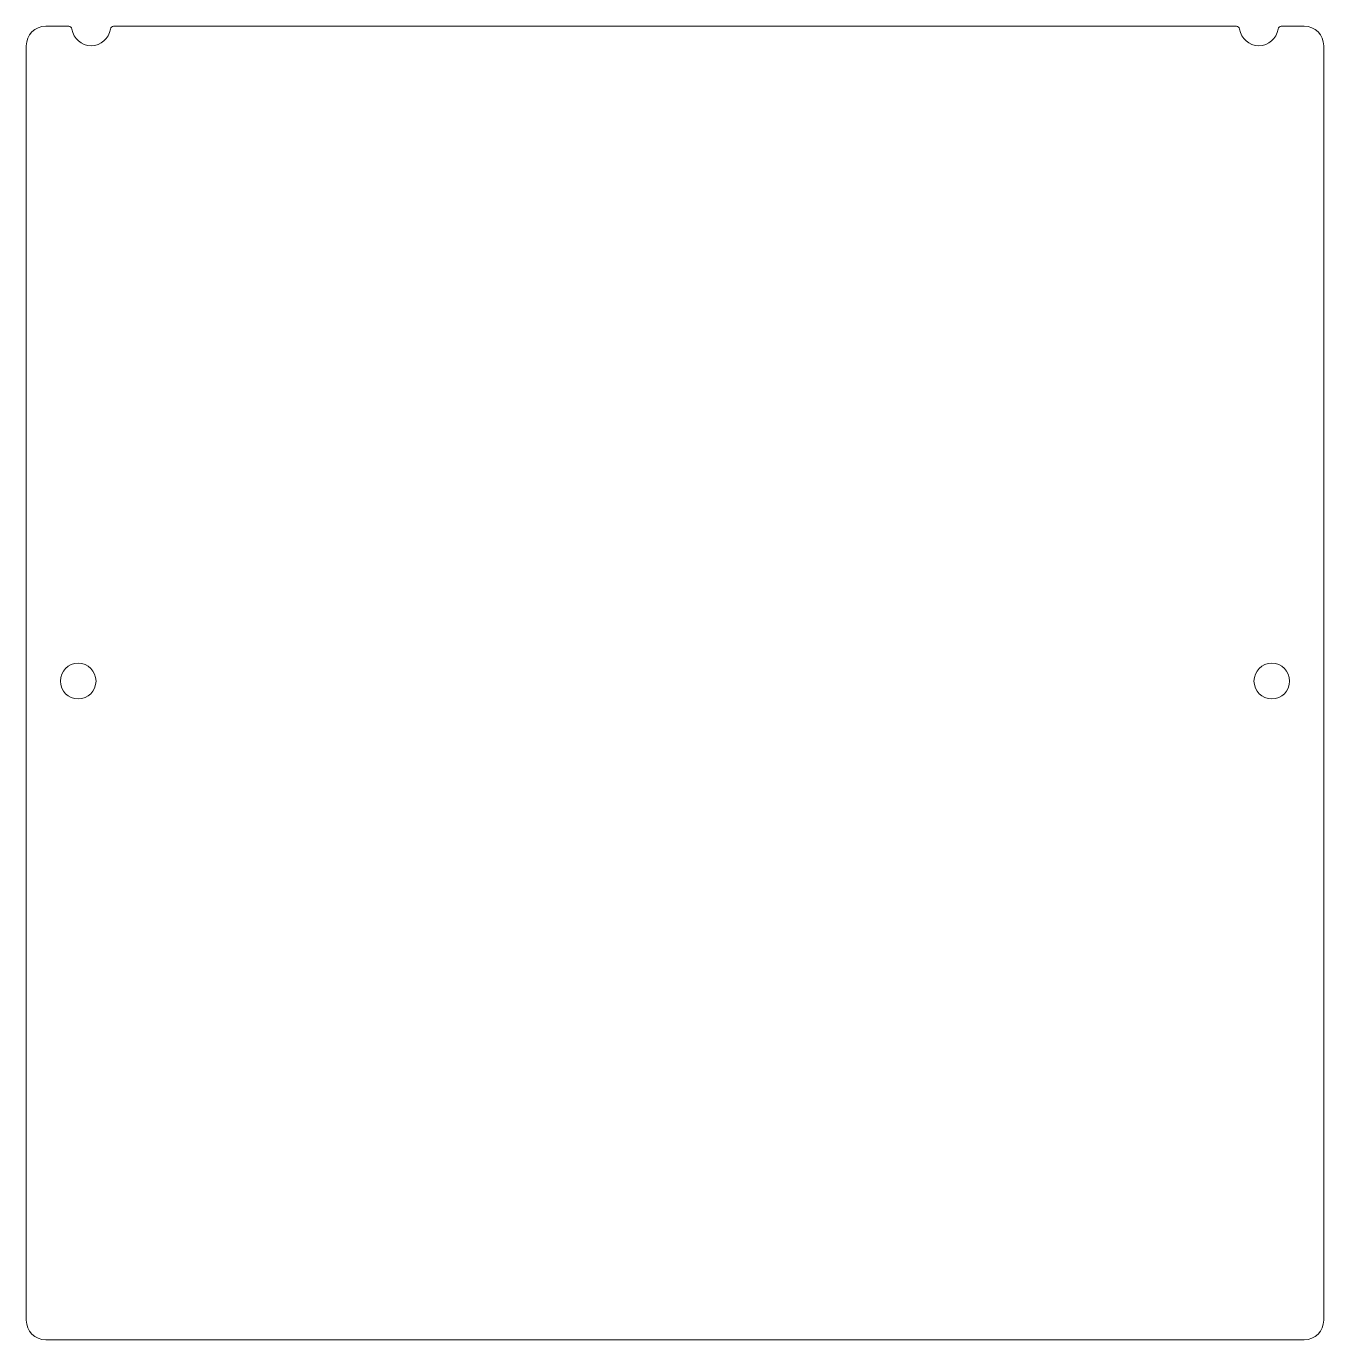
# Model space of a CAD drawing. Header units: inches. Extents: x -3.94 to 3.94, y -3.99 to 3.99.
import ezdxf

# ---------------------------------------------------------------- set-up
doc = ezdxf.new("R2010")
doc.units = ezdxf.units.IN
doc.header["$MEASUREMENT"] = 0

msp = doc.modelspace()

# ---------------------------------------------------------------- linework, layer by layer
at = {"color": 7, "linetype": 'Continuous', "lineweight": 15}
for p, q in [((-3.6797, 3.9862), (-3.8189, 3.9862)), ((3.4069, 3.9862), (-3.4069, 3.9862)), ((3.8189, 3.9862), (3.6797, 3.9862)), ((-3.937, 3.8681), (-3.937, -3.8681)), ((3.937, -3.8681), (3.937, 3.8681)), ((-3.8189, -3.9862), (3.8189, -3.9862))]:
    msp.add_line(p, q, dxfattribs=at)
for centre in [(-3.622, 0.0118), (3.622, 0.0118)]:
    msp.add_circle(centre, 0.1083, dxfattribs=at)
for centre, radius, start, end in [((3.8189, 3.8681), 0.1181, 0, 90), ((-3.8189, 3.8681), 0.1181, 90, 180), ((-3.6797, 3.9665), 0.0197, 8.21321, 90), ((-3.5433, 3.9862), 0.1181, 188.21321, 351.78679), ((-3.4069, 3.9665), 0.0197, 90, 171.78679), ((3.4069, 3.9665), 0.0197, 8.21321, 90), ((3.5433, 3.9862), 0.1181, 188.21321, 351.78679), ((3.6797, 3.9665), 0.0197, 90, 171.78679), ((-3.8189, -3.8681), 0.1181, 180, 270), ((3.8189, -3.8681), 0.1181, 270, 0)]:
    msp.add_arc(centre, radius, start, end, dxfattribs=at)

doc.saveas('drawing.dxf')
